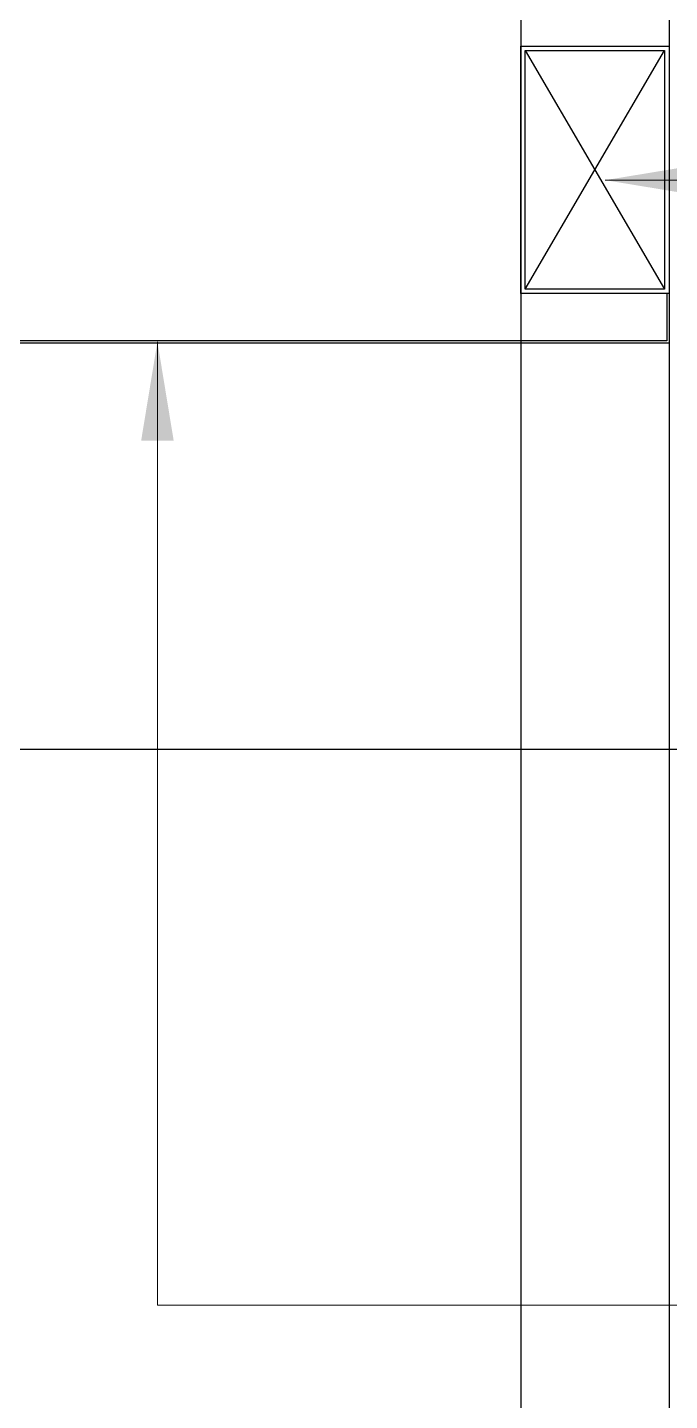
# Model space of a CAD drawing. Header units: millimetres. Extents: x 909 to 159266, y 137 to 21462.
# Drawn here: x 96007 to 96332, y 14827 to 15521 of the extents above; entities that cross this region are included whole.
import ezdxf

# ---------------------------------------------------------------- set-up
doc = ezdxf.new("R2010")
doc.units = ezdxf.units.MM
doc.header["$LTSCALE"] = 50
doc.header["$MEASUREMENT"] = 0
doc.layers.add('OHD Frame', color=2, linetype='Continuous')
doc.layers.add('주단면도-1$0$A-30', color=30, linetype='Continuous')
doc.layers.add('주단면도-1$0$A-ELEV-LIN2', color=7, linetype='Continuous', lineweight=25)
doc.styles.get("Standard").update_dxf_attribs({"font": 'NanumGothicBold.ttf'})
doc.dimstyles.new('ISO-25', dxfattribs={"dimtxt": 2.5, "dimasz": 2.5, "dimexe": 1.25, "dimexo": 0.625, "dimtad": 1, "dimtxsty": 'Standard', "dimcen": 2.5, "dimadec": 0, "dimazin": 0, "dimtfac": 1, "dimtmove": 0, "dimatfit": 3, "dimfxl": 1, "dimarcsym": 0})

# ---------------------------------------------------------------- blocks, each defined once
blk = doc.blocks.new('프레임125X75X2.3T')
at = {"color": 1}
for p, q in [((187297.8229255066, -254578.1941907376, 4.096512934743002e-07), (187368.2229255066, -254457.7941907376, 4.096512934743002e-07)), ((187297.8229255066, -254457.7941907376, 4.096512934743002e-07), (187368.2229255066, -254578.1941907376, 4.096512934743002e-07))]:
    blk.add_line(p, q, dxfattribs=at)
at = {"layer": 'OHD Frame', "elevation": 4.096512934743002e-07}
for points in [[(187370.5229255066, -254455.4941907376), (187370.5229255066, -254580.4941907376), (187295.5229255066, -254580.4941907376), (187295.5229255066, -254455.4941907376)], [(187368.2229255066, -254457.7941907376), (187368.2229255066, -254578.1941907376), (187297.8229255066, -254578.1941907376), (187297.8229255066, -254457.7941907376)]]:
    blk.add_lwpolyline(points, close=True, dxfattribs=at)
blk = doc.blocks.new('주단면도-1$0$_4F-ohd')
at = {"layer": 'OHD Frame'}
for p, q in [((745.5000025588088, 2320.615420849761), (745.4999857950024, -5220.38457915117)), ((820.5000025513582, 2320.615420849761), (820.4999857875519, -5220.38457915117))]:
    blk.add_line(p, q, dxfattribs=at)
at = {"layer": '주단면도-1$0$A-30', "ltscale": 3}
for p, q in [((819.3000025060028, -720.3845793923829), (819.3000025060028, -744.1845793924294)), ((820.5000025059562, -720.3845793923829), (820.5000025059562, -745.3845793923829)), ((819.3000025060028, -744.1845793924294), (-355.7000000280095, -744.1845793924294)), ((820.5000025059562, -745.3845793923829), (-355.7000000280095, -745.3845793923829))]:
    blk.add_line(p, q, dxfattribs=at)
blk.add_blockref('프레임125X75X2.3T', (-186550.0229230006, 253860.1096113452, -4.096915695583903e-07))

msp = doc.modelspace()

# ---------------------------------------------------------------- linework, layer by layer
at = {"elevation": -7.412113482640565e-09}
msp.add_lwpolyline([(94772.38437344492, 15717.59466901355), (96701.7872353261, 15717.59466901355), (96701.7872353261, 15155.95991136719), (94772.38437344492, 15155.95991136719)], close=True, dxfattribs=at)
at = {"layer": '주단면도-1$0$A-ELEV-LIN2'}
msp.add_line((96256.5248643404, 19536.20469593481, -7.412113482640565e-09), (96256.5248643404, 10886.20469596054, -7.412113482640565e-09), dxfattribs=at)

# ---------------------------------------------------------------- block references
msp.add_blockref('주단면도-1$0$_4F-ohd', (95511.02486436846, 16106.58927508528, -7.412113482640565e-09))

# ---------------------------------------------------------------- leaders
for points in [[(96299.17481071266, 15443.48919647726, -7.412113482640565e-09), (97222.95377680796, 15443.48919647726, -7.412113482640565e-09)], [(96072.99361423074, 15361.92430787048, -7.412113482640565e-09), (96072.99361423074, 14875.31444479226, -7.412113482640565e-09), (97222.95377680796, 14875.31444479226, -7.412113482640565e-09)]]:
    msp.add_leader(points, dimstyle='ISO-25', override={"dimasz": 50, "dimtad": 0, "dimclrd": 1, "dimlwd": 9})

doc.saveas('drawing.dxf')
